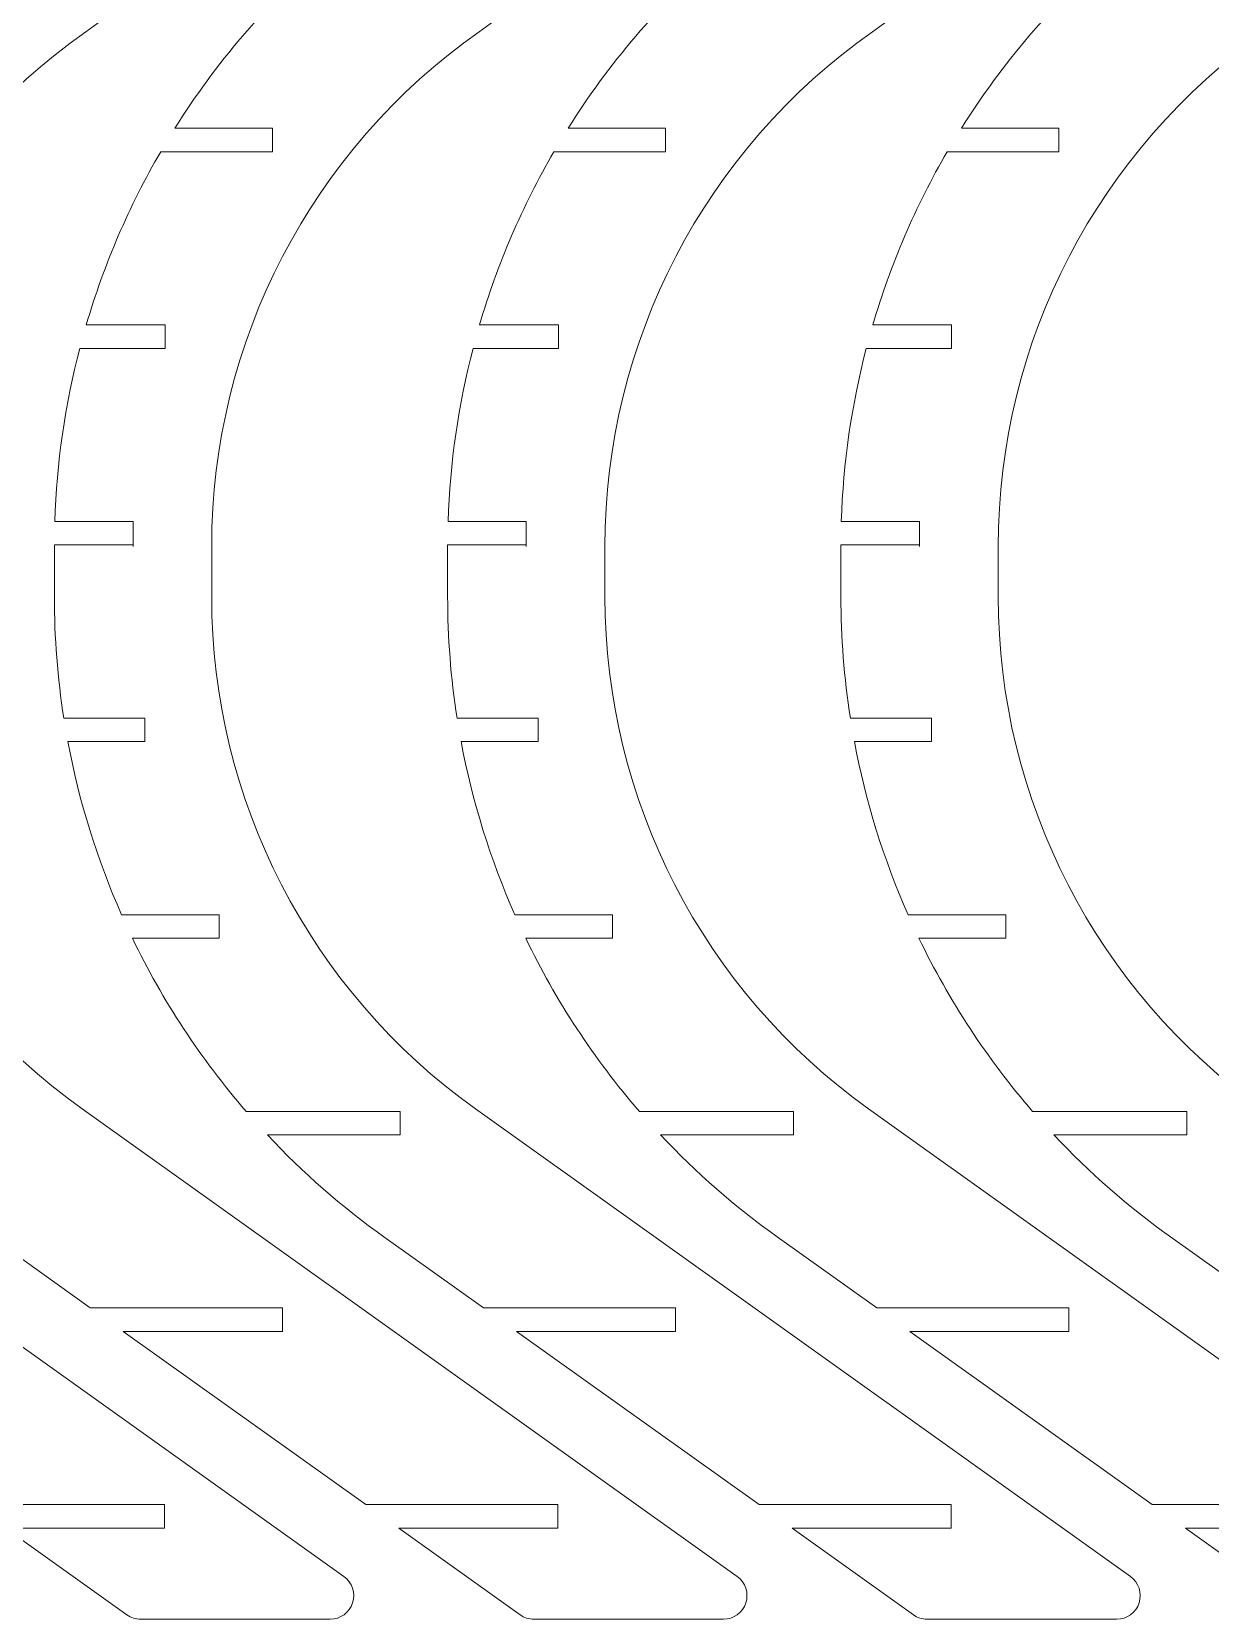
# Model space of a CAD drawing. Header units: millimetres. Extents: x -5830 to -1938, y -580 to 2011.
# Drawn here: x -5247.6 to -5097.7, y -273.9 to -72.1 of the extents above; entities that cross this region are included whole.
import ezdxf

# ---------------------------------------------------------------- set-up
doc = ezdxf.new("R2010")
doc.units = ezdxf.units.MM
doc.header["$MEASUREMENT"] = 0
doc.layers.add('layer 1', color=7, linetype='Continuous')

msp = doc.modelspace()

# ---------------------------------------------------------------- linework, layer by layer
at = {"layer": 'layer 1', "lineweight": 9}
for points in [[(-5290.6852, -72.1119), (-5250.648, -43.9736), (-5231.7079, 5.6574), (-5242.8199, 53.3151), (-5242.8199, 53.3151), (-5253.9318, 100.9729), (-5292.8696, 137.109), (-5341.2231, 144.6378)], [(-5290.6852, -72.1119), (-5250.648, -43.9736), (-5231.7079, 5.6574), (-5242.8199, 53.3151), (-5242.8199, 53.3151), (-5253.9318, 100.9729), (-5292.8696, 137.109), (-5341.2231, 144.6378)], [(-5240.6852, -72.1119), (-5200.648, -43.9736), (-5181.7079, 5.6574), (-5192.8199, 53.3151), (-5192.8199, 53.3151), (-5203.9318, 100.9729), (-5242.8696, 137.109), (-5291.2231, 144.6378)], [(-5240.6852, -72.1119), (-5200.648, -43.9736), (-5181.7079, 5.6574), (-5192.8199, 53.3151), (-5192.8199, 53.3151), (-5203.9318, 100.9729), (-5242.8696, 137.109), (-5291.2231, 144.6378)], [(-5190.6852, -72.1119), (-5150.648, -43.9736), (-5131.7079, 5.6574), (-5142.8199, 53.3151), (-5142.8199, 53.3151), (-5153.9318, 100.9729), (-5192.8696, 137.109), (-5241.2231, 144.6378)], [(-5190.6852, -72.1119), (-5150.648, -43.9736), (-5131.7079, 5.6574), (-5142.8199, 53.3151), (-5142.8199, 53.3151), (-5153.9318, 100.9729), (-5192.8696, 137.109), (-5241.2231, 144.6378)], [(-5140.6852, -72.1119), (-5100.648, -43.9736), (-5081.7079, 5.6574), (-5092.8199, 53.3151), (-5092.8199, 53.3151), (-5103.9318, 100.9729), (-5142.8696, 137.109), (-5191.2231, 144.6378)], [(-5140.6852, -72.1119), (-5100.648, -43.9736), (-5081.7079, 5.6574), (-5092.8199, 53.3151), (-5092.8199, 53.3151), (-5103.9318, 100.9729), (-5142.8696, 137.109), (-5191.2231, 144.6378)], [(-5090.6852, -72.1119), (-5050.648, -43.9736), (-5031.7079, 5.6574), (-5042.8199, 53.3151), (-5042.8199, 53.3151), (-5053.9318, 100.9729), (-5092.8696, 137.109), (-5141.2231, 144.6378)], [(-5090.6852, -72.1119), (-5050.648, -43.9736), (-5031.7079, 5.6574), (-5042.8199, 53.3151), (-5042.8199, 53.3151), (-5053.9318, 100.9729), (-5092.8696, 137.109), (-5141.2231, 144.6378)], [(-5209.627, -273.9334), (-5208.3226, -273.9334), (-5207.1678, -273.0907), (-5206.7699, -271.8485), (-5206.7699, -271.8485), (-5206.3721, -270.6064), (-5206.8224, -269.2495), (-5207.884, -268.4917)], [(-5209.627, -273.9334), (-5208.3226, -273.9334), (-5207.1678, -273.0907), (-5206.7699, -271.8485), (-5206.7699, -271.8485), (-5206.3721, -270.6064), (-5206.8224, -269.2495), (-5207.884, -268.4917)], [(-5159.627, -273.9334), (-5158.3226, -273.9334), (-5157.1678, -273.0907), (-5156.7699, -271.8485), (-5156.7699, -271.8485), (-5156.3721, -270.6064), (-5156.8224, -269.2495), (-5157.884, -268.4917)], [(-5159.627, -273.9334), (-5158.3226, -273.9334), (-5157.1678, -273.0907), (-5156.7699, -271.8485), (-5156.7699, -271.8485), (-5156.3721, -270.6064), (-5156.8224, -269.2495), (-5157.884, -268.4917)], [(-5109.627, -273.9334), (-5108.3226, -273.9334), (-5107.1678, -273.0907), (-5106.7699, -271.8485), (-5106.7699, -271.8485), (-5106.3721, -270.6064), (-5106.8224, -269.2495), (-5107.884, -268.4917)], [(-5109.627, -273.9334), (-5108.3226, -273.9334), (-5107.1678, -273.0907), (-5106.7699, -271.8485), (-5106.7699, -271.8485), (-5106.3721, -270.6064), (-5106.8224, -269.2495), (-5107.884, -268.4917)]]:
    msp.add_open_spline(points, degree=3, knots=[0, 0, 0, 0, 0.33333333, 0.33333333, 0.33333333, 0.33333333, 1, 1, 1, 1], dxfattribs=at)
for points in [[(-5210.5992, -62.3621), (-5217.8849, -68.748), (-5224.204, -76.1587), (-5229.3584, -84.3621)], [(-5210.5992, -62.3621), (-5217.8849, -68.748), (-5224.204, -76.1587), (-5229.3584, -84.3621)], [(-5160.5992, -62.3621), (-5167.8849, -68.748), (-5174.204, -76.1587), (-5179.3584, -84.3621)], [(-5160.5992, -62.3621), (-5167.8849, -68.748), (-5174.204, -76.1587), (-5179.3584, -84.3621)], [(-5110.5992, -62.3621), (-5117.8849, -68.748), (-5124.204, -76.1587), (-5129.3584, -84.3621)], [(-5110.5992, -62.3621), (-5117.8849, -68.748), (-5124.204, -76.1587), (-5129.3584, -84.3621)], [(-5240.6852, -72.1119), (-5261.9998, -87.0918), (-5274.6852, -111.5121), (-5274.6852, -137.5641)], [(-5240.6852, -72.1119), (-5261.9998, -87.0918), (-5274.6852, -111.5121), (-5274.6852, -137.5641)], [(-5190.6852, -72.1119), (-5211.9998, -87.0918), (-5224.6852, -111.5121), (-5224.6852, -137.5641)], [(-5190.6852, -72.1119), (-5211.9998, -87.0918), (-5224.6852, -111.5121), (-5224.6852, -137.5641)], [(-5140.6852, -72.1119), (-5161.9998, -87.0918), (-5174.6852, -111.5121), (-5174.6852, -137.5641)], [(-5140.6852, -72.1119), (-5161.9998, -87.0918), (-5174.6852, -111.5121), (-5174.6852, -137.5641)], [(-5090.6852, -72.1119), (-5111.9998, -87.0918), (-5124.6852, -111.5121), (-5124.6852, -137.5641)], [(-5090.6852, -72.1119), (-5111.9998, -87.0918), (-5124.6852, -111.5121), (-5124.6852, -137.5641)], [(-5216.9729, -84.3621), (-5216.9729, -84.3621), (-5229.3584, -84.3621), (-5229.3584, -84.3621)], [(-5216.9729, -84.3621), (-5216.9729, -84.3621), (-5229.3584, -84.3621), (-5229.3584, -84.3621)], [(-5216.9729, -87.3621), (-5216.9729, -87.3621), (-5216.9729, -84.3621), (-5216.9729, -84.3621)], [(-5216.9729, -87.3621), (-5216.9729, -87.3621), (-5216.9729, -84.3621), (-5216.9729, -84.3621)], [(-5166.9729, -84.3621), (-5166.9729, -84.3621), (-5179.3584, -84.3621), (-5179.3584, -84.3621)], [(-5166.9729, -84.3621), (-5166.9729, -84.3621), (-5179.3584, -84.3621), (-5179.3584, -84.3621)], [(-5166.9729, -87.3621), (-5166.9729, -87.3621), (-5166.9729, -84.3621), (-5166.9729, -84.3621)], [(-5166.9729, -87.3621), (-5166.9729, -87.3621), (-5166.9729, -84.3621), (-5166.9729, -84.3621)], [(-5116.9729, -84.3621), (-5116.9729, -84.3621), (-5129.3584, -84.3621), (-5129.3584, -84.3621)], [(-5116.9729, -84.3621), (-5116.9729, -84.3621), (-5129.3584, -84.3621), (-5129.3584, -84.3621)], [(-5116.9729, -87.3621), (-5116.9729, -87.3621), (-5116.9729, -84.3621), (-5116.9729, -84.3621)], [(-5116.9729, -87.3621), (-5116.9729, -87.3621), (-5116.9729, -84.3621), (-5116.9729, -84.3621)], [(-5231.1708, -87.3621), (-5235.1924, -94.2902), (-5238.3669, -101.6765), (-5240.6261, -109.3621)], [(-5231.1708, -87.3621), (-5235.1924, -94.2902), (-5238.3669, -101.6765), (-5240.6261, -109.3621)], [(-5216.9729, -87.3621), (-5216.9729, -87.3621), (-5231.1708, -87.3621), (-5231.1708, -87.3621)], [(-5216.9729, -87.3621), (-5216.9729, -87.3621), (-5231.1708, -87.3621), (-5231.1708, -87.3621)], [(-5181.1708, -87.3621), (-5185.1924, -94.2902), (-5188.3669, -101.6765), (-5190.6261, -109.3621)], [(-5181.1708, -87.3621), (-5185.1924, -94.2902), (-5188.3669, -101.6765), (-5190.6261, -109.3621)], [(-5166.9729, -87.3621), (-5166.9729, -87.3621), (-5181.1708, -87.3621), (-5181.1708, -87.3621)], [(-5166.9729, -87.3621), (-5166.9729, -87.3621), (-5181.1708, -87.3621), (-5181.1708, -87.3621)], [(-5131.1708, -87.3621), (-5135.1924, -94.2902), (-5138.3669, -101.6765), (-5140.6261, -109.3621)], [(-5131.1708, -87.3621), (-5135.1924, -94.2902), (-5138.3669, -101.6765), (-5140.6261, -109.3621)], [(-5116.9729, -87.3621), (-5116.9729, -87.3621), (-5131.1708, -87.3621), (-5131.1708, -87.3621)], [(-5116.9729, -87.3621), (-5116.9729, -87.3621), (-5131.1708, -87.3621), (-5131.1708, -87.3621)], [(-5230.6119, -109.3621), (-5230.6119, -109.3621), (-5240.6261, -109.3621), (-5240.6261, -109.3621)], [(-5230.6119, -109.3621), (-5230.6119, -109.3621), (-5240.6261, -109.3621), (-5240.6261, -109.3621)], [(-5230.6119, -112.3621), (-5230.6119, -112.3621), (-5230.6119, -109.3621), (-5230.6119, -109.3621)], [(-5230.6119, -112.3621), (-5230.6119, -112.3621), (-5230.6119, -109.3621), (-5230.6119, -109.3621)], [(-5180.6119, -109.3621), (-5180.6119, -109.3621), (-5190.6261, -109.3621), (-5190.6261, -109.3621)], [(-5180.6119, -109.3621), (-5180.6119, -109.3621), (-5190.6261, -109.3621), (-5190.6261, -109.3621)], [(-5180.6119, -112.3621), (-5180.6119, -112.3621), (-5180.6119, -109.3621), (-5180.6119, -109.3621)], [(-5180.6119, -112.3621), (-5180.6119, -112.3621), (-5180.6119, -109.3621), (-5180.6119, -109.3621)], [(-5130.6119, -109.3621), (-5130.6119, -109.3621), (-5140.6261, -109.3621), (-5140.6261, -109.3621)], [(-5130.6119, -109.3621), (-5130.6119, -109.3621), (-5140.6261, -109.3621), (-5140.6261, -109.3621)], [(-5130.6119, -112.3621), (-5130.6119, -112.3621), (-5130.6119, -109.3621), (-5130.6119, -109.3621)], [(-5130.6119, -112.3621), (-5130.6119, -112.3621), (-5130.6119, -109.3621), (-5130.6119, -109.3621)], [(-5241.4574, -112.3621), (-5243.3305, -119.5546), (-5244.396, -126.9335), (-5244.6339, -134.3621)], [(-5241.4574, -112.3621), (-5243.3305, -119.5546), (-5244.396, -126.9335), (-5244.6339, -134.3621)], [(-5230.6119, -112.3621), (-5230.6119, -112.3621), (-5241.4574, -112.3621), (-5241.4574, -112.3621)], [(-5230.6119, -112.3621), (-5230.6119, -112.3621), (-5241.4574, -112.3621), (-5241.4574, -112.3621)], [(-5191.4574, -112.3621), (-5193.3305, -119.5546), (-5194.396, -126.9335), (-5194.6339, -134.3621)], [(-5191.4574, -112.3621), (-5193.3305, -119.5546), (-5194.396, -126.9335), (-5194.6339, -134.3621)], [(-5180.6119, -112.3621), (-5180.6119, -112.3621), (-5191.4574, -112.3621), (-5191.4574, -112.3621)], [(-5180.6119, -112.3621), (-5180.6119, -112.3621), (-5191.4574, -112.3621), (-5191.4574, -112.3621)], [(-5141.4574, -112.3621), (-5143.3305, -119.5546), (-5144.396, -126.9335), (-5144.6339, -134.3621)], [(-5141.4574, -112.3621), (-5143.3305, -119.5546), (-5144.396, -126.9335), (-5144.6339, -134.3621)], [(-5130.6119, -112.3621), (-5130.6119, -112.3621), (-5141.4574, -112.3621), (-5141.4574, -112.3621)], [(-5130.6119, -112.3621), (-5130.6119, -112.3621), (-5141.4574, -112.3621), (-5141.4574, -112.3621)], [(-5234.6852, -134.3621), (-5234.6852, -134.3621), (-5244.6339, -134.3621), (-5244.6339, -134.3621)], [(-5234.6852, -134.3621), (-5234.6852, -134.3621), (-5244.6339, -134.3621), (-5244.6339, -134.3621)], [(-5234.6852, -137.5641), (-5234.6852, -137.5641), (-5234.6852, -134.3621), (-5234.6852, -134.3621)], [(-5234.6852, -137.5641), (-5234.6852, -137.5641), (-5234.6852, -134.3621), (-5234.6852, -134.3621)], [(-5184.6852, -134.3621), (-5184.6852, -134.3621), (-5194.6339, -134.3621), (-5194.6339, -134.3621)], [(-5184.6852, -134.3621), (-5184.6852, -134.3621), (-5194.6339, -134.3621), (-5194.6339, -134.3621)], [(-5184.6852, -137.5641), (-5184.6852, -137.5641), (-5184.6852, -134.3621), (-5184.6852, -134.3621)], [(-5184.6852, -137.5641), (-5184.6852, -137.5641), (-5184.6852, -134.3621), (-5184.6852, -134.3621)], [(-5134.6852, -134.3621), (-5134.6852, -134.3621), (-5144.6339, -134.3621), (-5144.6339, -134.3621)], [(-5134.6852, -134.3621), (-5134.6852, -134.3621), (-5144.6339, -134.3621), (-5144.6339, -134.3621)], [(-5134.6852, -137.5641), (-5134.6852, -137.5641), (-5134.6852, -134.3621), (-5134.6852, -134.3621)], [(-5134.6852, -137.5641), (-5134.6852, -137.5641), (-5134.6852, -134.3621), (-5134.6852, -134.3621)], [(-5244.685, -137.3621), (-5244.6852, -137.4294), (-5244.6852, -137.4968), (-5244.6852, -137.5641)], [(-5244.6852, -137.5641), (-5244.6852, -137.5641), (-5244.6852, -137.3621), (-5244.6852, -137.3621)], [(-5244.685, -137.3621), (-5244.6852, -137.4294), (-5244.6852, -137.4968), (-5244.6852, -137.5641)], [(-5244.6852, -137.5641), (-5244.6852, -137.5641), (-5244.6852, -137.3621), (-5244.6852, -137.3621)], [(-5244.6852, -137.5641), (-5244.6852, -137.5641), (-5244.6852, -143.9334), (-5244.6852, -143.9334)], [(-5244.6852, -137.5641), (-5244.6852, -137.5641), (-5244.6852, -143.9334), (-5244.6852, -143.9334)], [(-5234.6852, -137.3621), (-5234.6852, -137.3621), (-5244.685, -137.3621), (-5244.685, -137.3621)], [(-5234.6852, -137.3621), (-5234.6852, -137.3621), (-5244.685, -137.3621), (-5244.685, -137.3621)], [(-5224.6852, -137.5641), (-5224.6852, -137.5641), (-5224.6852, -143.9334), (-5224.6852, -143.9334)], [(-5224.6852, -137.5641), (-5224.6852, -137.5641), (-5224.6852, -143.9334), (-5224.6852, -143.9334)], [(-5194.685, -137.3621), (-5194.6852, -137.4294), (-5194.6852, -137.4968), (-5194.6852, -137.5641)], [(-5194.6852, -137.5641), (-5194.6852, -137.5641), (-5194.6852, -137.3621), (-5194.6852, -137.3621)], [(-5194.685, -137.3621), (-5194.6852, -137.4294), (-5194.6852, -137.4968), (-5194.6852, -137.5641)], [(-5194.6852, -137.5641), (-5194.6852, -137.5641), (-5194.6852, -137.3621), (-5194.6852, -137.3621)], [(-5194.6852, -137.5641), (-5194.6852, -137.5641), (-5194.6852, -143.9334), (-5194.6852, -143.9334)], [(-5194.6852, -137.5641), (-5194.6852, -137.5641), (-5194.6852, -143.9334), (-5194.6852, -143.9334)], [(-5184.6852, -137.3621), (-5184.6852, -137.3621), (-5194.685, -137.3621), (-5194.685, -137.3621)], [(-5184.6852, -137.3621), (-5184.6852, -137.3621), (-5194.685, -137.3621), (-5194.685, -137.3621)], [(-5174.6852, -137.5641), (-5174.6852, -137.5641), (-5174.6852, -143.9334), (-5174.6852, -143.9334)], [(-5174.6852, -137.5641), (-5174.6852, -137.5641), (-5174.6852, -143.9334), (-5174.6852, -143.9334)], [(-5144.685, -137.3621), (-5144.6852, -137.4294), (-5144.6852, -137.4968), (-5144.6852, -137.5641)], [(-5144.6852, -137.5641), (-5144.6852, -137.5641), (-5144.6852, -137.3621), (-5144.6852, -137.3621)], [(-5144.685, -137.3621), (-5144.6852, -137.4294), (-5144.6852, -137.4968), (-5144.6852, -137.5641)], [(-5144.6852, -137.5641), (-5144.6852, -137.5641), (-5144.6852, -137.3621), (-5144.6852, -137.3621)], [(-5144.6852, -137.5641), (-5144.6852, -137.5641), (-5144.6852, -143.9334), (-5144.6852, -143.9334)], [(-5144.6852, -137.5641), (-5144.6852, -137.5641), (-5144.6852, -143.9334), (-5144.6852, -143.9334)], [(-5134.6852, -137.3621), (-5134.6852, -137.3621), (-5144.685, -137.3621), (-5144.685, -137.3621)], [(-5134.6852, -137.3621), (-5134.6852, -137.3621), (-5144.685, -137.3621), (-5144.685, -137.3621)], [(-5124.6852, -137.5641), (-5124.6852, -137.5641), (-5124.6852, -143.9334), (-5124.6852, -143.9334)], [(-5124.6852, -137.5641), (-5124.6852, -137.5641), (-5124.6852, -143.9334), (-5124.6852, -143.9334)], [(-5274.6852, -143.9334), (-5274.6852, -169.7787), (-5262.1992, -194.0317), (-5241.1632, -209.0471)], [(-5274.6852, -143.9334), (-5274.6852, -169.7787), (-5262.1992, -194.0317), (-5241.1632, -209.0471)], [(-5244.6852, -143.9334), (-5244.6852, -149.0995), (-5244.2849, -154.2578), (-5243.4878, -159.3621)], [(-5244.6852, -143.9334), (-5244.6852, -149.0995), (-5244.2849, -154.2578), (-5243.4878, -159.3621)], [(-5224.6852, -143.9334), (-5224.6852, -169.7787), (-5212.1992, -194.0317), (-5191.1632, -209.0471)], [(-5224.6852, -143.9334), (-5224.6852, -169.7787), (-5212.1992, -194.0317), (-5191.1632, -209.0471)], [(-5194.6852, -143.9334), (-5194.6852, -149.0995), (-5194.2849, -154.2578), (-5193.4878, -159.3621)], [(-5194.6852, -143.9334), (-5194.6852, -149.0995), (-5194.2849, -154.2578), (-5193.4878, -159.3621)], [(-5174.6852, -143.9334), (-5174.6852, -169.7787), (-5162.1992, -194.0317), (-5141.1632, -209.0471)], [(-5174.6852, -143.9334), (-5174.6852, -169.7787), (-5162.1992, -194.0317), (-5141.1632, -209.0471)], [(-5144.6852, -143.9334), (-5144.6852, -149.0995), (-5144.2849, -154.2578), (-5143.4878, -159.3621)], [(-5144.6852, -143.9334), (-5144.6852, -149.0995), (-5144.2849, -154.2578), (-5143.4878, -159.3621)], [(-5124.6852, -143.9334), (-5124.6852, -169.7787), (-5112.1992, -194.0317), (-5091.1632, -209.0471)], [(-5124.6852, -143.9334), (-5124.6852, -169.7787), (-5112.1992, -194.0317), (-5091.1632, -209.0471)], [(-5233.1834, -159.3621), (-5233.1834, -159.3621), (-5243.4878, -159.3621), (-5243.4878, -159.3621)], [(-5233.1834, -159.3621), (-5233.1834, -159.3621), (-5243.4878, -159.3621), (-5243.4878, -159.3621)], [(-5233.1834, -159.3621), (-5233.1834, -159.3621), (-5233.1834, -162.3621), (-5233.1834, -162.3621)], [(-5233.1834, -159.3621), (-5233.1834, -159.3621), (-5233.1834, -162.3621), (-5233.1834, -162.3621)], [(-5183.1834, -159.3621), (-5183.1834, -159.3621), (-5193.4878, -159.3621), (-5193.4878, -159.3621)], [(-5183.1834, -159.3621), (-5183.1834, -159.3621), (-5193.4878, -159.3621), (-5193.4878, -159.3621)], [(-5183.1834, -159.3621), (-5183.1834, -159.3621), (-5183.1834, -162.3621), (-5183.1834, -162.3621)], [(-5183.1834, -159.3621), (-5183.1834, -159.3621), (-5183.1834, -162.3621), (-5183.1834, -162.3621)], [(-5133.1834, -159.3621), (-5133.1834, -159.3621), (-5143.4878, -159.3621), (-5143.4878, -159.3621)], [(-5133.1834, -159.3621), (-5133.1834, -159.3621), (-5143.4878, -159.3621), (-5143.4878, -159.3621)], [(-5133.1834, -159.3621), (-5133.1834, -159.3621), (-5133.1834, -162.3621), (-5133.1834, -162.3621)], [(-5133.1834, -159.3621), (-5133.1834, -159.3621), (-5133.1834, -162.3621), (-5133.1834, -162.3621)], [(-5242.9725, -162.3621), (-5241.5528, -169.9338), (-5239.263, -177.3161), (-5236.1485, -184.3621)], [(-5233.1834, -162.3621), (-5233.1834, -162.3621), (-5242.9725, -162.3621), (-5242.9725, -162.3621)], [(-5242.9725, -162.3621), (-5241.5528, -169.9338), (-5239.263, -177.3161), (-5236.1485, -184.3621)], [(-5233.1834, -162.3621), (-5233.1834, -162.3621), (-5242.9725, -162.3621), (-5242.9725, -162.3621)], [(-5192.9725, -162.3621), (-5191.5528, -169.9338), (-5189.263, -177.3161), (-5186.1485, -184.3621)], [(-5183.1834, -162.3621), (-5183.1834, -162.3621), (-5192.9725, -162.3621), (-5192.9725, -162.3621)], [(-5192.9725, -162.3621), (-5191.5528, -169.9338), (-5189.263, -177.3161), (-5186.1485, -184.3621)], [(-5183.1834, -162.3621), (-5183.1834, -162.3621), (-5192.9725, -162.3621), (-5192.9725, -162.3621)], [(-5142.9725, -162.3621), (-5141.5528, -169.9338), (-5139.263, -177.3161), (-5136.1485, -184.3621)], [(-5133.1834, -162.3621), (-5133.1834, -162.3621), (-5142.9725, -162.3621), (-5142.9725, -162.3621)], [(-5142.9725, -162.3621), (-5141.5528, -169.9338), (-5139.263, -177.3161), (-5136.1485, -184.3621)], [(-5133.1834, -162.3621), (-5133.1834, -162.3621), (-5142.9725, -162.3621), (-5142.9725, -162.3621)], [(-5223.718, -184.3621), (-5223.718, -184.3621), (-5236.1485, -184.3621), (-5236.1485, -184.3621)], [(-5223.718, -184.3621), (-5223.718, -184.3621), (-5236.1485, -184.3621), (-5236.1485, -184.3621)], [(-5223.718, -184.3621), (-5223.718, -184.3621), (-5223.718, -187.3621), (-5223.718, -187.3621)], [(-5223.718, -184.3621), (-5223.718, -184.3621), (-5223.718, -187.3621), (-5223.718, -187.3621)], [(-5173.718, -184.3621), (-5173.718, -184.3621), (-5186.1485, -184.3621), (-5186.1485, -184.3621)], [(-5173.718, -184.3621), (-5173.718, -184.3621), (-5186.1485, -184.3621), (-5186.1485, -184.3621)], [(-5173.718, -184.3621), (-5173.718, -184.3621), (-5173.718, -187.3621), (-5173.718, -187.3621)], [(-5173.718, -184.3621), (-5173.718, -184.3621), (-5173.718, -187.3621), (-5173.718, -187.3621)], [(-5123.718, -184.3621), (-5123.718, -184.3621), (-5136.1485, -184.3621), (-5136.1485, -184.3621)], [(-5123.718, -184.3621), (-5123.718, -184.3621), (-5136.1485, -184.3621), (-5136.1485, -184.3621)], [(-5123.718, -184.3621), (-5123.718, -184.3621), (-5123.718, -187.3621), (-5123.718, -187.3621)], [(-5123.718, -184.3621), (-5123.718, -184.3621), (-5123.718, -187.3621), (-5123.718, -187.3621)], [(-5234.7627, -187.3621), (-5230.9355, -195.3002), (-5226.0759, -202.6976), (-5220.3099, -209.3621)], [(-5223.718, -187.3621), (-5223.718, -187.3621), (-5234.7627, -187.3621), (-5234.7627, -187.3621)], [(-5234.7627, -187.3621), (-5230.9355, -195.3002), (-5226.0759, -202.6976), (-5220.3099, -209.3621)], [(-5223.718, -187.3621), (-5223.718, -187.3621), (-5234.7627, -187.3621), (-5234.7627, -187.3621)], [(-5184.7627, -187.3621), (-5180.9355, -195.3002), (-5176.0759, -202.6976), (-5170.3099, -209.3621)], [(-5173.718, -187.3621), (-5173.718, -187.3621), (-5184.7627, -187.3621), (-5184.7627, -187.3621)], [(-5184.7627, -187.3621), (-5180.9355, -195.3002), (-5176.0759, -202.6976), (-5170.3099, -209.3621)], [(-5173.718, -187.3621), (-5173.718, -187.3621), (-5184.7627, -187.3621), (-5184.7627, -187.3621)], [(-5134.7627, -187.3621), (-5130.9355, -195.3002), (-5126.0759, -202.6976), (-5120.3099, -209.3621)], [(-5123.718, -187.3621), (-5123.718, -187.3621), (-5134.7627, -187.3621), (-5134.7627, -187.3621)], [(-5134.7627, -187.3621), (-5130.9355, -195.3002), (-5126.0759, -202.6976), (-5120.3099, -209.3621)], [(-5123.718, -187.3621), (-5123.718, -187.3621), (-5134.7627, -187.3621), (-5134.7627, -187.3621)], [(-5207.884, -268.4917), (-5207.884, -268.4917), (-5291.1632, -209.0471), (-5291.1632, -209.0471)], [(-5207.884, -268.4917), (-5207.884, -268.4917), (-5291.1632, -209.0471), (-5291.1632, -209.0471)], [(-5157.884, -268.4917), (-5157.884, -268.4917), (-5241.1632, -209.0471), (-5241.1632, -209.0471)], [(-5157.884, -268.4917), (-5157.884, -268.4917), (-5241.1632, -209.0471), (-5241.1632, -209.0471)], [(-5200.722, -209.3621), (-5200.722, -209.3621), (-5220.3099, -209.3621), (-5220.3099, -209.3621)], [(-5200.722, -209.3621), (-5200.722, -209.3621), (-5220.3099, -209.3621), (-5220.3099, -209.3621)], [(-5200.722, -209.3621), (-5200.722, -209.3621), (-5200.722, -212.3621), (-5200.722, -212.3621)], [(-5200.722, -209.3621), (-5200.722, -209.3621), (-5200.722, -212.3621), (-5200.722, -212.3621)], [(-5107.884, -268.4917), (-5107.884, -268.4917), (-5191.1632, -209.0471), (-5191.1632, -209.0471)], [(-5107.884, -268.4917), (-5107.884, -268.4917), (-5191.1632, -209.0471), (-5191.1632, -209.0471)], [(-5150.722, -209.3621), (-5150.722, -209.3621), (-5170.3099, -209.3621), (-5170.3099, -209.3621)], [(-5150.722, -209.3621), (-5150.722, -209.3621), (-5170.3099, -209.3621), (-5170.3099, -209.3621)], [(-5150.722, -209.3621), (-5150.722, -209.3621), (-5150.722, -212.3621), (-5150.722, -212.3621)], [(-5150.722, -209.3621), (-5150.722, -209.3621), (-5150.722, -212.3621), (-5150.722, -212.3621)], [(-5057.884, -268.4917), (-5057.884, -268.4917), (-5141.1632, -209.0471), (-5141.1632, -209.0471)], [(-5057.884, -268.4917), (-5057.884, -268.4917), (-5141.1632, -209.0471), (-5141.1632, -209.0471)], [(-5100.722, -209.3621), (-5100.722, -209.3621), (-5120.3099, -209.3621), (-5120.3099, -209.3621)], [(-5100.722, -209.3621), (-5100.722, -209.3621), (-5120.3099, -209.3621), (-5120.3099, -209.3621)], [(-5100.722, -209.3621), (-5100.722, -209.3621), (-5100.722, -212.3621), (-5100.722, -212.3621)], [(-5100.722, -209.3621), (-5100.722, -209.3621), (-5100.722, -212.3621), (-5100.722, -212.3621)], [(-5217.6066, -212.3621), (-5213.1038, -217.1604), (-5208.1385, -221.5026), (-5202.7828, -225.3256)], [(-5200.722, -212.3621), (-5200.722, -212.3621), (-5217.6066, -212.3621), (-5217.6066, -212.3621)], [(-5217.6066, -212.3621), (-5213.1038, -217.1604), (-5208.1385, -221.5026), (-5202.7828, -225.3256)], [(-5200.722, -212.3621), (-5200.722, -212.3621), (-5217.6066, -212.3621), (-5217.6066, -212.3621)], [(-5167.6066, -212.3621), (-5163.1038, -217.1604), (-5158.1385, -221.5026), (-5152.7828, -225.3256)], [(-5150.722, -212.3621), (-5150.722, -212.3621), (-5167.6066, -212.3621), (-5167.6066, -212.3621)], [(-5167.6066, -212.3621), (-5163.1038, -217.1604), (-5158.1385, -221.5026), (-5152.7828, -225.3256)], [(-5150.722, -212.3621), (-5150.722, -212.3621), (-5167.6066, -212.3621), (-5167.6066, -212.3621)], [(-5117.6066, -212.3621), (-5113.1038, -217.1604), (-5108.1385, -221.5026), (-5102.7828, -225.3256)], [(-5100.722, -212.3621), (-5100.722, -212.3621), (-5117.6066, -212.3621), (-5117.6066, -212.3621)], [(-5117.6066, -212.3621), (-5113.1038, -217.1604), (-5108.1385, -221.5026), (-5102.7828, -225.3256)], [(-5100.722, -212.3621), (-5100.722, -212.3621), (-5117.6066, -212.3621), (-5117.6066, -212.3621)], [(-5240.123, -234.3621), (-5240.123, -234.3621), (-5252.7828, -225.3256), (-5252.7828, -225.3256)], [(-5240.123, -234.3621), (-5240.123, -234.3621), (-5252.7828, -225.3256), (-5252.7828, -225.3256)], [(-5190.123, -234.3621), (-5190.123, -234.3621), (-5202.7828, -225.3256), (-5202.7828, -225.3256)], [(-5190.123, -234.3621), (-5190.123, -234.3621), (-5202.7828, -225.3256), (-5202.7828, -225.3256)], [(-5140.123, -234.3621), (-5140.123, -234.3621), (-5152.7828, -225.3256), (-5152.7828, -225.3256)], [(-5140.123, -234.3621), (-5140.123, -234.3621), (-5152.7828, -225.3256), (-5152.7828, -225.3256)], [(-5090.123, -234.3621), (-5090.123, -234.3621), (-5102.7828, -225.3256), (-5102.7828, -225.3256)], [(-5090.123, -234.3621), (-5090.123, -234.3621), (-5102.7828, -225.3256), (-5102.7828, -225.3256)], [(-5215.6981, -234.3621), (-5215.6981, -234.3621), (-5240.123, -234.3621), (-5240.123, -234.3621)], [(-5215.6981, -234.3621), (-5215.6981, -234.3621), (-5240.123, -234.3621), (-5240.123, -234.3621)], [(-5215.6981, -234.3621), (-5215.6981, -234.3621), (-5215.6981, -237.3621), (-5215.6981, -237.3621)], [(-5215.6981, -234.3621), (-5215.6981, -234.3621), (-5215.6981, -237.3621), (-5215.6981, -237.3621)], [(-5165.6981, -234.3621), (-5165.6981, -234.3621), (-5190.123, -234.3621), (-5190.123, -234.3621)], [(-5165.6981, -234.3621), (-5165.6981, -234.3621), (-5190.123, -234.3621), (-5190.123, -234.3621)], [(-5165.6981, -234.3621), (-5165.6981, -234.3621), (-5165.6981, -237.3621), (-5165.6981, -237.3621)], [(-5165.6981, -234.3621), (-5165.6981, -234.3621), (-5165.6981, -237.3621), (-5165.6981, -237.3621)], [(-5115.6981, -234.3621), (-5115.6981, -234.3621), (-5140.123, -234.3621), (-5140.123, -234.3621)], [(-5115.6981, -234.3621), (-5115.6981, -234.3621), (-5140.123, -234.3621), (-5140.123, -234.3621)], [(-5115.6981, -234.3621), (-5115.6981, -234.3621), (-5115.6981, -237.3621), (-5115.6981, -237.3621)], [(-5115.6981, -234.3621), (-5115.6981, -234.3621), (-5115.6981, -237.3621), (-5115.6981, -237.3621)], [(-5205.0991, -259.3621), (-5205.0991, -259.3621), (-5235.9201, -237.3621), (-5235.9201, -237.3621)], [(-5215.6981, -237.3621), (-5215.6981, -237.3621), (-5235.9201, -237.3621), (-5235.9201, -237.3621)], [(-5205.0991, -259.3621), (-5205.0991, -259.3621), (-5235.9201, -237.3621), (-5235.9201, -237.3621)], [(-5215.6981, -237.3621), (-5215.6981, -237.3621), (-5235.9201, -237.3621), (-5235.9201, -237.3621)], [(-5155.0991, -259.3621), (-5155.0991, -259.3621), (-5185.9201, -237.3621), (-5185.9201, -237.3621)], [(-5165.6981, -237.3621), (-5165.6981, -237.3621), (-5185.9201, -237.3621), (-5185.9201, -237.3621)], [(-5155.0991, -259.3621), (-5155.0991, -259.3621), (-5185.9201, -237.3621), (-5185.9201, -237.3621)], [(-5165.6981, -237.3621), (-5165.6981, -237.3621), (-5185.9201, -237.3621), (-5185.9201, -237.3621)], [(-5105.0991, -259.3621), (-5105.0991, -259.3621), (-5135.9201, -237.3621), (-5135.9201, -237.3621)], [(-5115.6981, -237.3621), (-5115.6981, -237.3621), (-5135.9201, -237.3621), (-5135.9201, -237.3621)], [(-5105.0991, -259.3621), (-5105.0991, -259.3621), (-5135.9201, -237.3621), (-5135.9201, -237.3621)], [(-5115.6981, -237.3621), (-5115.6981, -237.3621), (-5135.9201, -237.3621), (-5135.9201, -237.3621)], [(-5230.6742, -259.3621), (-5230.6742, -259.3621), (-5255.0991, -259.3621), (-5255.0991, -259.3621)], [(-5230.6742, -259.3621), (-5230.6742, -259.3621), (-5255.0991, -259.3621), (-5255.0991, -259.3621)], [(-5230.6742, -259.3621), (-5230.6742, -259.3621), (-5230.6742, -262.3621), (-5230.6742, -262.3621)], [(-5230.6742, -259.3621), (-5230.6742, -259.3621), (-5230.6742, -262.3621), (-5230.6742, -262.3621)], [(-5180.6742, -259.3621), (-5180.6742, -259.3621), (-5205.0991, -259.3621), (-5205.0991, -259.3621)], [(-5180.6742, -259.3621), (-5180.6742, -259.3621), (-5205.0991, -259.3621), (-5205.0991, -259.3621)], [(-5180.6742, -259.3621), (-5180.6742, -259.3621), (-5180.6742, -262.3621), (-5180.6742, -262.3621)], [(-5180.6742, -259.3621), (-5180.6742, -259.3621), (-5180.6742, -262.3621), (-5180.6742, -262.3621)], [(-5130.6742, -259.3621), (-5130.6742, -259.3621), (-5155.0991, -259.3621), (-5155.0991, -259.3621)], [(-5130.6742, -259.3621), (-5130.6742, -259.3621), (-5155.0991, -259.3621), (-5155.0991, -259.3621)], [(-5130.6742, -259.3621), (-5130.6742, -259.3621), (-5130.6742, -262.3621), (-5130.6742, -262.3621)], [(-5130.6742, -259.3621), (-5130.6742, -259.3621), (-5130.6742, -262.3621), (-5130.6742, -262.3621)], [(-5080.6742, -259.3621), (-5080.6742, -259.3621), (-5105.0991, -259.3621), (-5105.0991, -259.3621)], [(-5080.6742, -259.3621), (-5080.6742, -259.3621), (-5105.0991, -259.3621), (-5105.0991, -259.3621)], [(-5235.4673, -273.3752), (-5235.4673, -273.3752), (-5250.8962, -262.3621), (-5250.8962, -262.3621)], [(-5230.6742, -262.3621), (-5230.6742, -262.3621), (-5250.8962, -262.3621), (-5250.8962, -262.3621)], [(-5235.4673, -273.3752), (-5235.4673, -273.3752), (-5250.8962, -262.3621), (-5250.8962, -262.3621)], [(-5230.6742, -262.3621), (-5230.6742, -262.3621), (-5250.8962, -262.3621), (-5250.8962, -262.3621)], [(-5185.4673, -273.3752), (-5185.4673, -273.3752), (-5200.8962, -262.3621), (-5200.8962, -262.3621)], [(-5180.6742, -262.3621), (-5180.6742, -262.3621), (-5200.8962, -262.3621), (-5200.8962, -262.3621)], [(-5185.4673, -273.3752), (-5185.4673, -273.3752), (-5200.8962, -262.3621), (-5200.8962, -262.3621)], [(-5180.6742, -262.3621), (-5180.6742, -262.3621), (-5200.8962, -262.3621), (-5200.8962, -262.3621)], [(-5135.4673, -273.3752), (-5135.4673, -273.3752), (-5150.8962, -262.3621), (-5150.8962, -262.3621)], [(-5130.6742, -262.3621), (-5130.6742, -262.3621), (-5150.8962, -262.3621), (-5150.8962, -262.3621)], [(-5135.4673, -273.3752), (-5135.4673, -273.3752), (-5150.8962, -262.3621), (-5150.8962, -262.3621)], [(-5130.6742, -262.3621), (-5130.6742, -262.3621), (-5150.8962, -262.3621), (-5150.8962, -262.3621)], [(-5085.4673, -273.3752), (-5085.4673, -273.3752), (-5100.8962, -262.3621), (-5100.8962, -262.3621)], [(-5080.6742, -262.3621), (-5080.6742, -262.3621), (-5100.8962, -262.3621), (-5100.8962, -262.3621)], [(-5085.4673, -273.3752), (-5085.4673, -273.3752), (-5100.8962, -262.3621), (-5100.8962, -262.3621)], [(-5080.6742, -262.3621), (-5080.6742, -262.3621), (-5100.8962, -262.3621), (-5100.8962, -262.3621)], [(-5235.4673, -273.3752), (-5234.9586, -273.7383), (-5234.3493, -273.9334), (-5233.7244, -273.9334)], [(-5235.4673, -273.3752), (-5234.9586, -273.7383), (-5234.3493, -273.9334), (-5233.7244, -273.9334)], [(-5233.7244, -273.9334), (-5233.7244, -273.9334), (-5209.627, -273.9334), (-5209.627, -273.9334)], [(-5233.7244, -273.9334), (-5233.7244, -273.9334), (-5209.627, -273.9334), (-5209.627, -273.9334)], [(-5185.4673, -273.3752), (-5184.9586, -273.7383), (-5184.3493, -273.9334), (-5183.7244, -273.9334)], [(-5185.4673, -273.3752), (-5184.9586, -273.7383), (-5184.3493, -273.9334), (-5183.7244, -273.9334)], [(-5183.7244, -273.9334), (-5183.7244, -273.9334), (-5159.627, -273.9334), (-5159.627, -273.9334)], [(-5183.7244, -273.9334), (-5183.7244, -273.9334), (-5159.627, -273.9334), (-5159.627, -273.9334)], [(-5135.4673, -273.3752), (-5134.9586, -273.7383), (-5134.3493, -273.9334), (-5133.7244, -273.9334)], [(-5135.4673, -273.3752), (-5134.9586, -273.7383), (-5134.3493, -273.9334), (-5133.7244, -273.9334)], [(-5133.7244, -273.9334), (-5133.7244, -273.9334), (-5109.627, -273.9334), (-5109.627, -273.9334)], [(-5133.7244, -273.9334), (-5133.7244, -273.9334), (-5109.627, -273.9334), (-5109.627, -273.9334)]]:
    msp.add_open_spline(points, degree=3, dxfattribs=at)

doc.saveas('drawing.dxf')
